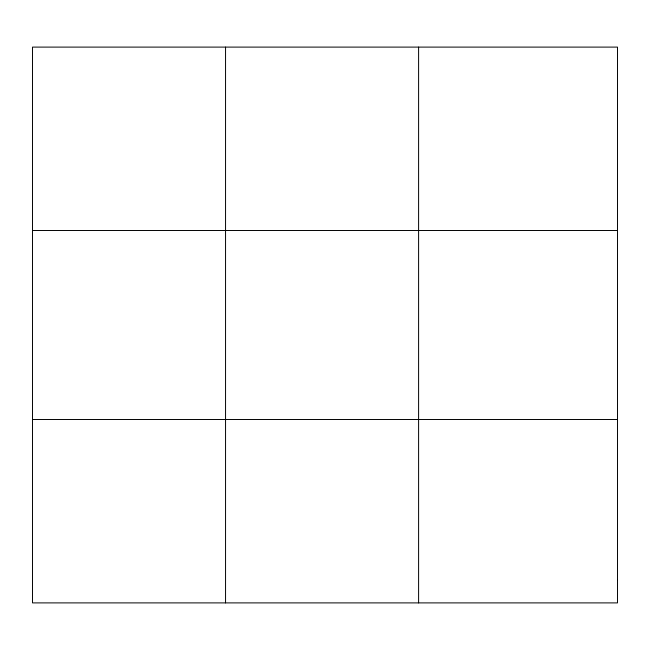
<?xml version="1.0" encoding="UTF-8"?>
<svg xmlns="http://www.w3.org/2000/svg" width="650" height="650" viewBox="0 0 650 650"><rect width="100%" height="100%" fill="white"/><g stroke="black" fill="none" stroke-linecap="round" stroke-linejoin="round"><path stroke-width="0.97" d="M225.55 602.899L225.55 47.101M418.6 602.899L418.6 47.101M32.5 230.514L617.5 230.514M32.5 419.486L617.5 419.486M617.5 579.971L617.5 602.899L32.5 602.899L32.5 47.101L617.5 47.101L617.5 579.971"/></g></svg>
